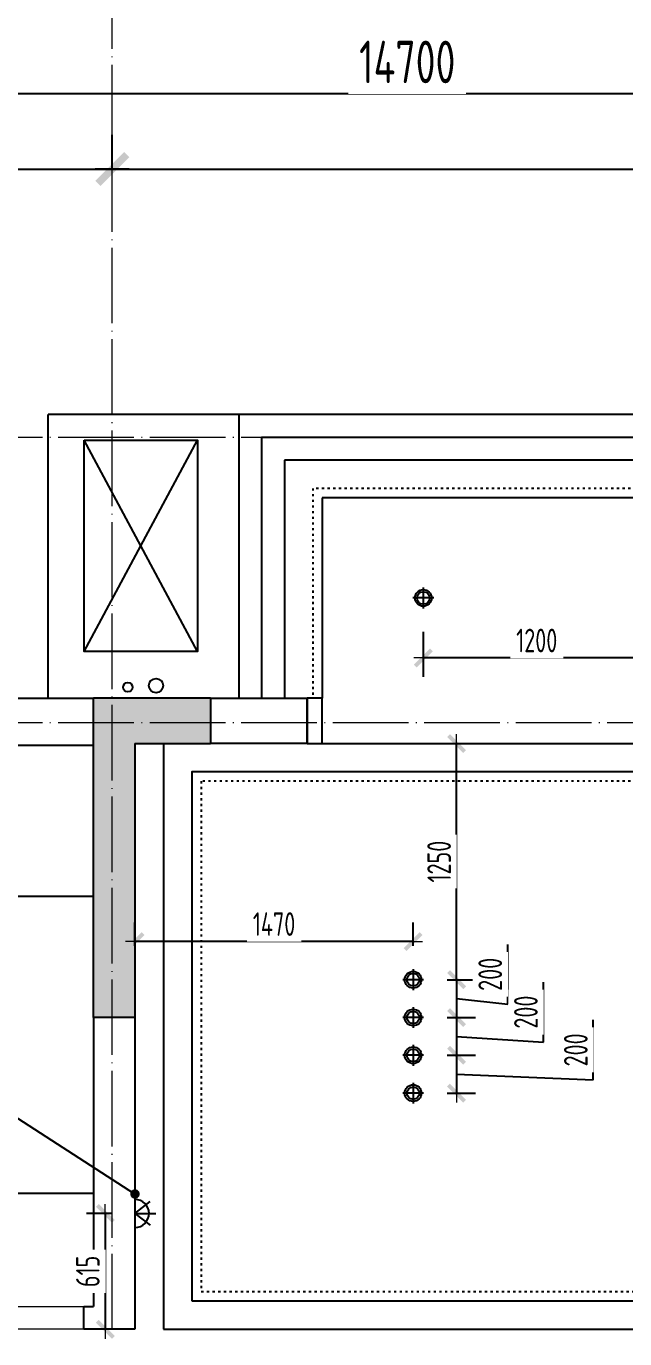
# Model space of a CAD drawing. Header units: inches. Extents: x 600 to 250244, y -404780 to 1000.
# Drawn here: x 104254 to 107419, y -392608 to -385662 of the extents above; entities that cross this region are included whole.
import ezdxf

# ---------------------------------------------------------------- set-up
doc = ezdxf.new("R2010")
doc.units = ezdxf.units.IN
doc.header["$MEASUREMENT"] = 0
doc.linetypes.add('ACAD_ISO03W100', pattern=[30, 12, -18])
doc.linetypes.add('DOTE', pattern=[2.42, 2, -0.2, 0.02, -0.2])
for name, color, linetype in [('D-ARCHI', 250, 'Continuous'), ('EVH 立面填充', 8, 'Continuous'), ('IBS-003-建筑窗框', 3, 'Continuous'), ('IBS-182-原建筑非承重墙', 150, 'Continuous'), ('IBS-200-原建筑承重墙柱', 200, 'Continuous'), ('IBS-63-原建筑窗', 63, 'Continuous'), ('IRC-2-天花灯具', 2, 'Continuous'), ('IRC-30-天花轮廓线', 30, 'Continuous'), ('外标注', 50, 'Continuous')]:
    doc.layers.add(name, color=color, linetype=linetype)
doc.layers.add('天棚材质标注', color=2, linetype='Continuous', lineweight=5)
doc.layers.add('门', color=65, linetype='Continuous', lineweight=13)
doc.styles.add('HBA-DIMT', font='ARCHS.SHX', dxfattribs={"width": 0.8})
doc.dimstyles.new('HBA_40', dxfattribs={"dimscale": 50, "dimtxt": 2.5, "dimasz": 0.1, "dimexe": 2, "dimexo": 2.5, "dimgap": 0.6, "dimtad": 1, "dimdec": 0, "dimrnd": 5, "dimzin": 0, "dimtxsty": 'HBA-DIMT', "dimblk": 'HBA_DIMENSION_TICK', "dimblk1": 'HBA_DIMENSION_TICK', "dimblk2": 'HBA_DIMENSION_TICK', "dimcen": 0.125, "dimclrd": 44, "dimclre": 44, "dimclrt": 2, "dimadec": 0, "dimazin": 0, "dimtfac": 1, "dimtdec": 0, "dimtix": 1, "dimtmove": 1, "dimatfit": 3, "dimldrblk": 'HBA_Leader_Dot', "dimfxl": 0, "dimtvp": 1, "dimtfill": 1, "dimtolj": 1, "dimtzin": 0, "dimarcsym": 0})

# ---------------------------------------------------------------- blocks, each defined once
blk = doc.blocks.new('HBA_DIMENSION_TICK')
at = {"color": 0, "linetype": 'ByBlock'}
for p, q in [((-10, 0), (0, 0)), ((0, 0), (10, 0))]:
    blk.add_line(p, q, dxfattribs=at)
at = {"color": 50, "linetype": 'ByBlock'}
blk.add_solid([(-10, -7), (-7, -10), (7, 10), (10, 7)], dxfattribs=at)
blk = doc.blocks.new('*D727')
at = {"layer": 'Defpoints', "color": 0, "transparency": 16777216}
for p in [(104708.7, -386417.8), (102128.7, -386642.4), (104708.7, -386642.4)]:
    blk.add_point(p, dxfattribs=at)
at = {"layer": '外标注', "color": 44, "lineweight": -2, "transparency": 16777216}
for p, q in [((102128.7, -386417.8), (102128.7, -386237.8)), ((104708.7, -386417.8), (104708.7, -386237.8)), ((102137.7, -386417.8), (104699.7, -386417.8))]:
    blk.add_line(p, q, dxfattribs=at)
at = {"layer": '外标注', "color": 44, "lineweight": -2, "transparency": 16777216, "xscale": 9, "yscale": 9, "zscale": 9, "rotation": 180}
blk.add_blockref('HBA_DIMENSION_TICK', (102128.7, -386417.8), dxfattribs=at)
at = {"layer": '外标注', "color": 44, "lineweight": -2, "transparency": 16777216, "xscale": 9, "yscale": 9, "zscale": 9}
blk.add_blockref('HBA_DIMENSION_TICK', (104708.7, -386417.8), dxfattribs=at)
at = {"layer": '外标注', "color": 2, "transparency": 16777216, "insert": (103418.7, -386251.3), "char_height": 225, "attachment_point": 5, "style": 'HBA-DIMT', "bg_fill": 3, "box_fill_scale": 1.25, "bg_fill_color": 256, "bg_fill_true_color": 13158600, "bg_fill_transparency": 0}
blk.add_mtext('\\A1;2580', dxfattribs=at)
blk = doc.blocks.new('HBA_Leader_Dot')
at = {"color": 0, "linetype": 'ByBlock'}
blk.add_line((-5, 0), (-10, 0), dxfattribs=at)
at = {"color": 0, "linetype": 'ByBlock', "const_width": 5}
blk.add_lwpolyline([(-2.5, 0, 1), (2.5, 0, 1)], format="xyb", close=True, dxfattribs=at)
blk = doc.blocks.new('*D728')
at = {"layer": 'Defpoints', "color": 0, "transparency": 16777216}
for p in [(110798.7, -386417.8), (104708.7, -386642.4), (110798.7, -386642.4)]:
    blk.add_point(p, dxfattribs=at)
at = {"layer": '外标注', "color": 44, "lineweight": -2, "transparency": 16777216}
for p, q in [((104708.7, -386417.8), (104708.7, -386237.8)), ((110798.7, -386417.8), (110798.7, -386237.8)), ((104717.7, -386417.8), (110789.7, -386417.8))]:
    blk.add_line(p, q, dxfattribs=at)
at = {"layer": '外标注', "color": 44, "lineweight": -2, "transparency": 16777216, "xscale": 9, "yscale": 9, "zscale": 9, "rotation": 180}
blk.add_blockref('HBA_DIMENSION_TICK', (104708.7, -386417.8), dxfattribs=at)
at = {"layer": '外标注', "color": 44, "lineweight": -2, "transparency": 16777216, "xscale": 9, "yscale": 9, "zscale": 9}
blk.add_blockref('HBA_DIMENSION_TICK', (110798.7, -386417.8), dxfattribs=at)
at = {"layer": '外标注', "color": 2, "transparency": 16777216, "insert": (107753.7, -386251.3), "char_height": 225, "attachment_point": 5, "style": 'HBA-DIMT', "bg_fill": 3, "box_fill_scale": 1.25, "bg_fill_color": 256, "bg_fill_true_color": 13158600, "bg_fill_transparency": 0}
blk.add_mtext('\\A1;6090', dxfattribs=at)
blk = doc.blocks.new('*D730')
at = {"layer": 'Defpoints', "color": 0, "transparency": 16777216}
for p in [(113618.7, -386017.8), (98918.7, -386417.8), (113618.7, -386417.8)]:
    blk.add_point(p, dxfattribs=at)
at = {"layer": '外标注', "color": 44, "lineweight": -2, "transparency": 16777216}
for p, q in [((98918.7, -386192.8), (98918.7, -385837.8)), ((113618.7, -386192.8), (113618.7, -385837.8)), ((98927.7, -386017.8), (113609.7, -386017.8))]:
    blk.add_line(p, q, dxfattribs=at)
at = {"layer": '外标注', "color": 44, "lineweight": -2, "transparency": 16777216, "xscale": 9, "yscale": 9, "zscale": 9, "rotation": 180}
blk.add_blockref('HBA_DIMENSION_TICK', (98918.7, -386017.8), dxfattribs=at)
at = {"layer": '外标注', "color": 44, "lineweight": -2, "transparency": 16777216, "xscale": 9, "yscale": 9, "zscale": 9}
blk.add_blockref('HBA_DIMENSION_TICK', (113618.7, -386017.8), dxfattribs=at)
at = {"layer": '外标注', "color": 2, "transparency": 16777216, "insert": (106268.7, -385851.3), "char_height": 225, "attachment_point": 5, "style": 'HBA-DIMT', "bg_fill": 3, "box_fill_scale": 1.25, "bg_fill_color": 256, "bg_fill_true_color": 13158600, "bg_fill_transparency": 0}
blk.add_mtext('\\A1;14700', dxfattribs=at)
blk = doc.blocks.new('A$C2C253EB8')
at = {"layer": 'IRC-2-天花灯具', "color": 250}
for p, q in [((55, 0), (55, 110)), ((0, 55), (110, 55))]:
    blk.add_line(p, q, dxfattribs=at)
at = {"layer": 'IRC-2-天花灯具', "color": 2}
blk.add_ellipse((55, 55), major_axis=(44, 0), ratio=1, start_param=1.571461413961594, end_param=7.85464672114118, dxfattribs=at)
at = {"layer": 'IRC-2-天花灯具', "color": 251}
blk.add_ellipse((55, 55), major_axis=(33, 0), ratio=1, start_param=1.570667, end_param=7.853852, dxfattribs=at)
blk = doc.blocks.new('fhty')
at = {"layer": 'IRC-2-天花灯具'}
for p, q in [((717909.6, -196859.5), (717909.6, -197065.3)), ((717909.6, -196962.4), (717990.2, -196899.6)), ((717909.6, -196962.4), (718019.2, -196962.4)), ((717909.6, -196962.4), (717990.2, -197025.2))]:
    blk.add_line(p, q, dxfattribs=at)
blk.add_arc((717909.6, -196962.4), 74.3, 270, 90, dxfattribs=at)
blk = doc.blocks.new('*D756')
at = {"layer": 'Defpoints', "color": 0, "transparency": 16777216}
for p in [(106354.9, -389458.1), (106529.7, -389458.1), (106354.9, -390708.1)]:
    blk.add_point(p, dxfattribs=at)
at = {"layer": '天棚材质标注', "color": 44, "lineweight": -2, "transparency": 16777216}
for p, q in [((106479.9, -389458.1), (106629.7, -389458.1)), ((106529.7, -390703.1), (106529.7, -389463.1)), ((106479.9, -390708.1), (106629.7, -390708.1))]:
    blk.add_line(p, q, dxfattribs=at)
at = {"layer": '天棚材质标注', "color": 44, "lineweight": -2, "transparency": 16777216, "xscale": 5, "yscale": 5, "zscale": 5}
for p, rotation in [((106529.7, -389458.1), 90), ((106529.7, -390708.1), 270)]:
    blk.add_blockref('HBA_DIMENSION_TICK', p, dxfattribs=dict(at, rotation=rotation))
at = {"layer": '天棚材质标注', "color": 2, "transparency": 16777216, "insert": (106437.2, -390083.1), "char_height": 125, "attachment_point": 5, "rotation": 90, "style": 'HBA-DIMT', "bg_fill": 3, "box_fill_scale": 1.25, "bg_fill_color": 256, "bg_fill_true_color": 13158600, "bg_fill_transparency": 0}
blk.add_mtext('\\A1;1250', dxfattribs=at)
blk = doc.blocks.new('*D757')
at = {"layer": 'Defpoints', "color": 0, "transparency": 16777216}
for p in [(106354.9, -390708.1), (106354.9, -390908.1), (106529.7, -390908.1)]:
    blk.add_point(p, dxfattribs=at)
at = {"layer": '天棚材质标注', "color": 44, "lineweight": -2, "transparency": 16777216}
for p, q in [((106800.1, -390838.1), (106800.1, -390520.9)), ((106479.9, -390708.1), (106629.7, -390708.1)), ((106529.7, -390713.1), (106529.7, -390903.1)), ((106529.7, -390808.1), (106800.1, -390838.1)), ((106479.9, -390908.1), (106629.7, -390908.1))]:
    blk.add_line(p, q, dxfattribs=at)
at = {"layer": '天棚材质标注', "color": 44, "lineweight": -2, "transparency": 16777216, "xscale": 5, "yscale": 5, "zscale": 5, "rotation": 270}
blk.add_blockref('HBA_DIMENSION_TICK', (106529.7, -390908.1), dxfattribs=at)
at = {"layer": '天棚材质标注', "color": 2, "transparency": 16777216, "insert": (106707.6, -390679.5), "char_height": 125, "attachment_point": 5, "rotation": 90, "style": 'HBA-DIMT', "bg_fill": 3, "box_fill_scale": 1.25, "bg_fill_color": 256, "bg_fill_true_color": 13158600, "bg_fill_transparency": 0}
blk.add_mtext('\\A1;200', dxfattribs=at)
at = {"layer": '天棚材质标注', "color": 44, "lineweight": -2, "transparency": 16777216, "xscale": 5, "yscale": 5, "zscale": 5, "rotation": 90}
blk.add_blockref('HBA_DIMENSION_TICK', (106529.7, -390708.1), dxfattribs=at)
blk = doc.blocks.new('*D758')
at = {"layer": 'Defpoints', "color": 0, "transparency": 16777216}
for p in [(106354.9, -390908.1), (106354.9, -391108.1), (106529.7, -391108.1)]:
    blk.add_point(p, dxfattribs=at)
at = {"layer": '天棚材质标注', "color": 44, "lineweight": -2, "transparency": 16777216}
for p, q in [((106988.8, -391038.1), (106988.8, -390720.9)), ((106479.9, -390908.1), (106629.7, -390908.1)), ((106529.7, -390913.1), (106529.7, -391103.1)), ((106529.7, -391008.1), (106988.8, -391038.1)), ((106479.9, -391108.1), (106629.7, -391108.1))]:
    blk.add_line(p, q, dxfattribs=at)
at = {"layer": '天棚材质标注', "color": 44, "lineweight": -2, "transparency": 16777216, "xscale": 5, "yscale": 5, "zscale": 5}
for p, rotation in [((106529.7, -390908.1), 90), ((106529.7, -391108.1), 270)]:
    blk.add_blockref('HBA_DIMENSION_TICK', p, dxfattribs=dict(at, rotation=rotation))
at = {"layer": '天棚材质标注', "color": 2, "transparency": 16777216, "insert": (106896.3, -390879.5), "char_height": 125, "attachment_point": 5, "rotation": 90, "style": 'HBA-DIMT', "bg_fill": 3, "box_fill_scale": 1.25, "bg_fill_color": 256, "bg_fill_true_color": 13158600, "bg_fill_transparency": 0}
blk.add_mtext('\\A1;200', dxfattribs=at)
blk = doc.blocks.new('*D759')
at = {"layer": 'Defpoints', "color": 0, "transparency": 16777216}
for p in [(106354.9, -391108.1), (106354.9, -391308.1), (106529.7, -391308.1)]:
    blk.add_point(p, dxfattribs=at)
at = {"layer": '天棚材质标注', "color": 44, "lineweight": -2, "transparency": 16777216}
for p, q in [((107252.8, -391238.1), (107252.8, -390920.9)), ((106479.9, -391108.1), (106629.7, -391108.1)), ((106529.7, -391113.1), (106529.7, -391303.1)), ((106529.7, -391208.1), (107252.8, -391238.1)), ((106479.9, -391308.1), (106629.7, -391308.1))]:
    blk.add_line(p, q, dxfattribs=at)
at = {"layer": '天棚材质标注', "color": 44, "lineweight": -2, "transparency": 16777216, "xscale": 5, "yscale": 5, "zscale": 5}
for p, rotation in [((106529.7, -391108.1), 90), ((106529.7, -391308.1), 270)]:
    blk.add_blockref('HBA_DIMENSION_TICK', p, dxfattribs=dict(at, rotation=rotation))
at = {"layer": '天棚材质标注', "color": 2, "transparency": 16777216, "insert": (107160.3, -391079.5), "char_height": 125, "attachment_point": 5, "rotation": 90, "style": 'HBA-DIMT', "bg_fill": 3, "box_fill_scale": 1.25, "bg_fill_color": 256, "bg_fill_true_color": 13158600, "bg_fill_transparency": 0}
blk.add_mtext('\\A1;200', dxfattribs=at)
blk = doc.blocks.new('*D770')
at = {"layer": 'Defpoints', "color": 0, "transparency": 16777216}
for p in [(104828.7, -390506.1), (104828.7, -390653.1), (106299.9, -390653.1)]:
    blk.add_point(p, dxfattribs=at)
at = {"layer": '天棚材质标注', "color": 44, "lineweight": -2, "transparency": 16777216}
for p, q in [((104828.7, -390528.1), (104828.7, -390406.1)), ((106299.9, -390528.1), (106299.9, -390406.1)), ((106294.9, -390506.1), (104833.7, -390506.1))]:
    blk.add_line(p, q, dxfattribs=at)
at = {"layer": '天棚材质标注', "color": 44, "lineweight": -2, "transparency": 16777216, "xscale": 5, "yscale": 5, "zscale": 5, "rotation": 180}
blk.add_blockref('HBA_DIMENSION_TICK', (104828.7, -390506.1), dxfattribs=at)
at = {"layer": '天棚材质标注', "color": 44, "lineweight": -2, "transparency": 16777216, "xscale": 5, "yscale": 5, "zscale": 5}
blk.add_blockref('HBA_DIMENSION_TICK', (106299.9, -390506.1), dxfattribs=at)
at = {"layer": '天棚材质标注', "color": 2, "transparency": 16777216, "insert": (105564.3, -390413.6), "char_height": 125, "attachment_point": 5, "style": 'HBA-DIMT', "bg_fill": 3, "box_fill_scale": 1.25, "bg_fill_color": 256, "bg_fill_true_color": 13158600, "bg_fill_transparency": 0}
blk.add_mtext('\\A1;1470', dxfattribs=at)
blk = doc.blocks.new('*D775')
at = {"layer": 'Defpoints', "color": 0, "transparency": 16777216}
for p in [(106353.7, -388742.9), (107553.7, -388742.9), (106353.7, -389005.5)]:
    blk.add_point(p, dxfattribs=at)
at = {"layer": '天棚材质标注', "color": 44, "lineweight": -2, "transparency": 16777216}
for p, q in [((106353.7, -388867.9), (106353.7, -389105.5)), ((107553.7, -388867.9), (107553.7, -389105.5)), ((107548.7, -389005.5), (106358.7, -389005.5))]:
    blk.add_line(p, q, dxfattribs=at)
at = {"layer": '天棚材质标注', "color": 44, "lineweight": -2, "transparency": 16777216, "xscale": 5, "yscale": 5, "zscale": 5, "rotation": 180}
blk.add_blockref('HBA_DIMENSION_TICK', (106353.7, -389005.5), dxfattribs=at)
at = {"layer": '天棚材质标注', "color": 44, "lineweight": -2, "transparency": 16777216, "xscale": 5, "yscale": 5, "zscale": 5}
blk.add_blockref('HBA_DIMENSION_TICK', (107553.7, -389005.5), dxfattribs=at)
at = {"layer": '天棚材质标注', "color": 2, "transparency": 16777216, "insert": (106953.7, -388913), "char_height": 125, "attachment_point": 5, "style": 'HBA-DIMT', "bg_fill": 3, "box_fill_scale": 1.25, "bg_fill_color": 256, "bg_fill_true_color": 13158600, "bg_fill_transparency": 0}
blk.add_mtext('\\A1;1200', dxfattribs=at)
blk = doc.blocks.new('*D741')
at = {"layer": 'Defpoints', "color": 0, "transparency": 16777216}
for p in [(104828.7, -391945), (104671.8, -392558.1), (104828.7, -392558.1)]:
    blk.add_point(p, dxfattribs=at)
at = {"layer": '天棚材质标注', "color": 44, "lineweight": -2, "transparency": 16777216}
for p, q in [((104703.7, -391945), (104571.8, -391945)), ((104671.8, -391950), (104671.8, -392553.1)), ((104703.7, -392558.1), (104571.8, -392558.1))]:
    blk.add_line(p, q, dxfattribs=at)
at = {"layer": '天棚材质标注', "color": 44, "lineweight": -2, "transparency": 16777216, "xscale": 5, "yscale": 5, "zscale": 5}
for p, rotation in [((104671.8, -391945), 90), ((104671.8, -392558.1), 270)]:
    blk.add_blockref('HBA_DIMENSION_TICK', p, dxfattribs=dict(at, rotation=rotation))
at = {"layer": '天棚材质标注', "color": 2, "transparency": 16777216, "insert": (104579.3, -392251.5), "char_height": 125, "attachment_point": 5, "rotation": 90, "style": 'HBA-DIMT', "bg_fill": 3, "box_fill_scale": 1.25, "bg_fill_color": 256, "bg_fill_true_color": 13158600, "bg_fill_transparency": 0}
blk.add_mtext('\\A1;615', dxfattribs=at)

msp = doc.modelspace()

# ---------------------------------------------------------------- hatches: boundary and pattern name
at = {"layer": 'EVH 立面填充'}
h = msp.add_hatch(color=256, dxfattribs=at)
h.dxf.hatch_style = 1
h.paths.add_polyline_path([(104828.7, -389458.1), (105228.7, -389458.1), (105228.7, -389218.1), (104608.7, -389218.1), (104608.7, -390908.1), (104828.7, -390908.1)])

# ---------------------------------------------------------------- linework, layer by layer
at = {"layer": 'D-ARCHI', "color": 251, "linetype": 'DOTE', "lineweight": 5, "ltscale": 200}
for p, q in [((116438.7, -387837.8), (96111.4, -387837.8)), ((116438.7, -389348.1), (96098.7, -389348.1))]:
    msp.add_line(p, q, dxfattribs=at)
at = {"layer": 'IBS-003-建筑窗框', "color": 251, "ltscale": 10}
for p, q in [((110918.7, -387717.8), (105378.7, -387717.8)), ((105378.7, -387717.8), (105378.7, -389218.1)), ((110688.7, -387957.8), (105618.7, -387957.8)), ((105618.7, -387957.8), (105618.7, -389218.1)), ((110488.7, -388157.8), (105818.7, -388157.8)), ((105818.7, -388157.8), (105818.7, -389218.1))]:
    msp.add_line(p, q, dxfattribs=at)
at = {"layer": 'IBS-182-原建筑非承重墙'}
for p, q in [((104368.7, -389218.1), (104368.7, -387717.8)), ((105378.7, -387717.8), (104368.7, -387717.8)), ((104560.7, -388971.7), (105158.9, -387852.9)), ((105158.9, -388971.7), (104560.7, -387852.9)), ((104198.7, -389218.1), (104608.7, -389218.1)), ((105228.7, -389218.1), (105738.7, -389218.1)), ((105738.7, -389458.1), (105738.7, -389218.1)), ((104608.7, -389468.1), (104198.7, -389468.1)), ((105738.7, -389458.1), (105228.7, -389458.1)), ((104608.7, -390268.1), (102128.7, -390268.1)), ((104608.7, -390908.1), (104608.7, -392438.1)), ((104828.7, -390908.1), (104828.7, -392558.1)), ((104558.7, -392558.1), (104558.7, -392438.1)), ((104558.7, -392438.1), (104608.7, -392438.1)), ((104828.7, -392558.1), (104558.7, -392558.1))]:
    msp.add_line(p, q, dxfattribs=at)
for points in [[(104560.7, -387852.9), (105158.9, -387852.9), (105158.9, -388971.7), (104560.7, -388971.7)], [(105738.7, -389458.1), (105818.7, -389458.1), (105818.7, -389218.1), (105738.7, -389218.1)]]:
    msp.add_lwpolyline(points, close=True, dxfattribs=at)
for centre, radius in [((104790.9, -389160.2), 25), ((104939.9, -389151.6), 37.5)]:
    msp.add_circle(centre, radius, dxfattribs=at)
at = {"layer": 'IBS-200-原建筑承重墙柱', "ltscale": 0.02}
for p, q in [((104608.7, -390908.1), (104608.7, -389218.1)), ((105228.7, -389218.1), (104608.7, -389218.1)), ((105228.7, -389218.1), (105228.7, -389458.1)), ((104828.7, -389458.1), (104828.7, -390908.1)), ((104828.7, -389458.1), (105228.7, -389458.1)), ((104828.7, -390908.1), (104608.7, -390908.1))]:
    msp.add_line(p, q, dxfattribs=at)
at = {"layer": 'IBS-63-原建筑窗'}
for p, q in [((110808.7, -387837.8), (105498.7, -387837.8)), ((105498.7, -387837.8), (105498.7, -389218.1))]:
    msp.add_line(p, q, dxfattribs=at)
at = {"layer": 'IRC-2-天花灯具', "linetype": 'ACAD_ISO03W100'}
for p, q in [((110538.7, -388107.8), (105768.7, -388107.8)), ((105768.7, -388107.8), (105768.7, -389218.1))]:
    msp.add_line(p, q, dxfattribs=at)
msp.add_lwpolyline([(105178.7, -392358.1), (110148.7, -392358.1), (110148.7, -389658.1), (105178.7, -389658.1)], close=True, dxfattribs=at)
at = {"layer": 'IRC-30-天花轮廓线'}
for p, q in [((104978.7, -389458.1), (104978.7, -392558.1)), ((105738.7, -389458.1), (110348.7, -389458.1)), ((103628.7, -391838.1), (104608.7, -391838.1)), ((104978.7, -392558.1), (110348.7, -392558.1))]:
    msp.add_line(p, q, dxfattribs=at)
msp.add_lwpolyline([(105128.7, -392408.1), (110198.7, -392408.1), (110198.7, -389608.1), (105128.7, -389608.1)], close=True, dxfattribs=at)
at = {"layer": '门', "color": 8, "lineweight": 5}
msp.add_lwpolyline([(103718.7, -392438.1), (104558.7, -392438.1), (104558.7, -392558.1), (103718.7, -392558.1)], close=True, dxfattribs=at)

# ---------------------------------------------------------------- block references
at = {"layer": 'IRC-2-天花灯具', "rotation": 180}
for p in [(106408.7, -388632.9), (106354.9, -390653.1), (106354.9, -390853.1), (106354.9, -391053.1), (106354.9, -391253.1)]:
    msp.add_blockref('A$C2C253EB8', p, dxfattribs=at)
at = {"layer": 'IRC-2-天花灯具'}
msp.add_blockref('fhty', (-613081, -194982.6), dxfattribs=at)

# ---------------------------------------------------------------- dimensions: what is measured, and where the dimension line sits
at = {"layer": '外标注'}
dim = msp.add_linear_dim(base=(104708.7, -386417.8), p1=(102128.7, -386642.4), p2=(104708.7, -386642.4), dimstyle='HBA_40', override={"dimscale": 90, "dimfxl": 200, "dimfxlon": 1}, dxfattribs=at)
dim.commit()
dim.dimension.update_dxf_attribs({"geometry": '*D727', "text_midpoint": (103418.7, -386251.3)})

# ---------------------------------------------------------------- next in the draw order: dimensions: what is measured, and where the dimension line sits
dim = msp.add_linear_dim(base=(110798.7, -386417.8), p1=(104708.7, -386642.4), p2=(110798.7, -386642.4), dimstyle='HBA_40', override={"dimscale": 90, "dimfxl": 200, "dimfxlon": 1}, dxfattribs=at)
dim.commit()
dim.dimension.update_dxf_attribs({"geometry": '*D728', "text_midpoint": (107753.7, -386251.3)})
at = {"layer": '天棚材质标注', "color": 6}
dim = msp.add_linear_dim(base=(106353.7, -389005.5), p1=(107553.7, -388742.9), p2=(106353.7, -388742.9), dimstyle='HBA_40', dxfattribs=at)
dim.commit()
dim.dimension.update_dxf_attribs({"geometry": '*D775', "text_midpoint": (106953.7, -388913)})
dim = msp.add_linear_dim(base=(106529.7, -389458.1), p1=(106354.9, -390708.1), p2=(106354.9, -389458.1), angle=90, dimstyle='HBA_40', dxfattribs=at)
dim.commit()
dim.dimension.update_dxf_attribs({"geometry": '*D756', "text_midpoint": (106437.2, -390083.1)})

# ---------------------------------------------------------------- next in the draw order: dimensions: what is measured, and where the dimension line sits
at = {"layer": '外标注'}
dim = msp.add_linear_dim(base=(113618.7, -386017.8), p1=(98918.7, -386417.8), p2=(113618.7, -386417.8), dimstyle='HBA_40', override={"dimscale": 90, "dimfxl": 200, "dimfxlon": 1}, dxfattribs=at)
dim.commit()
dim.dimension.update_dxf_attribs({"geometry": '*D730', "text_midpoint": (106268.7, -385851.3)})
at = {"layer": '天棚材质标注', "color": 6}
dim = msp.add_linear_dim(base=(106529.7, -390908.1), p1=(106354.9, -390708.1), p2=(106354.9, -390908.1), angle=90, dimstyle='HBA_40', dxfattribs=at)
dim.commit()
dim.dimension.update_dxf_attribs({"geometry": '*D757', "text_midpoint": (106800.1, -390808.1), "dimtype": 160})

# ---------------------------------------------------------------- next in the draw order: linework, layer by layer
at = {"layer": 'D-ARCHI', "color": 251, "linetype": 'DOTE', "lineweight": 5, "ltscale": 200}
msp.add_line((104708.7, -392558.1), (104708.7, -385017.8), dxfattribs=at)

# ---------------------------------------------------------------- next in the draw order: dimensions: what is measured, and where the dimension line sits
at = {"layer": '天棚材质标注', "color": 6}
dim = msp.add_linear_dim(base=(104828.7, -390506.1), p1=(106299.9, -390653.1), p2=(104828.7, -390653.1), dimstyle='HBA_40', dxfattribs=at)
dim.commit()
dim.dimension.update_dxf_attribs({"geometry": '*D770', "text_midpoint": (105564.3, -390413.6)})
dim = msp.add_linear_dim(base=(106529.7, -391108.1), p1=(106354.9, -390908.1), p2=(106354.9, -391108.1), angle=90, dimstyle='HBA_40', dxfattribs=at)
dim.commit()
dim.dimension.update_dxf_attribs({"geometry": '*D758', "text_midpoint": (106988.8, -391008.1), "dimtype": 160})

# ---------------------------------------------------------------- next in the draw order: dimensions: what is measured, and where the dimension line sits
dim = msp.add_linear_dim(base=(106529.7, -391308.1), p1=(106354.9, -391108.1), p2=(106354.9, -391308.1), angle=90, dimstyle='HBA_40', dxfattribs=at)
dim.commit()
dim.dimension.update_dxf_attribs({"geometry": '*D759', "text_midpoint": (107252.8, -391208.1), "dimtype": 160})

# ---------------------------------------------------------------- next in the draw order: leaders
msp.add_leader([(104828.7, -391842.1), (95939.3, -386103.4), (92259.3, -386103.4)], dimstyle='HBA_40', override={"dimgap": 0.6, "dimtad": 0}, dxfattribs=at)

# ---------------------------------------------------------------- next in the draw order: dimensions: what is measured, and where the dimension line sits
dim = msp.add_linear_dim(base=(104671.8, -392558.1), p1=(104828.7, -391945), p2=(104828.7, -392558.1), angle=90, dimstyle='HBA_40', dxfattribs=at)
dim.commit()
dim.dimension.update_dxf_attribs({"geometry": '*D741', "text_midpoint": (104579.3, -392251.5)})

doc.saveas('drawing.dxf')
